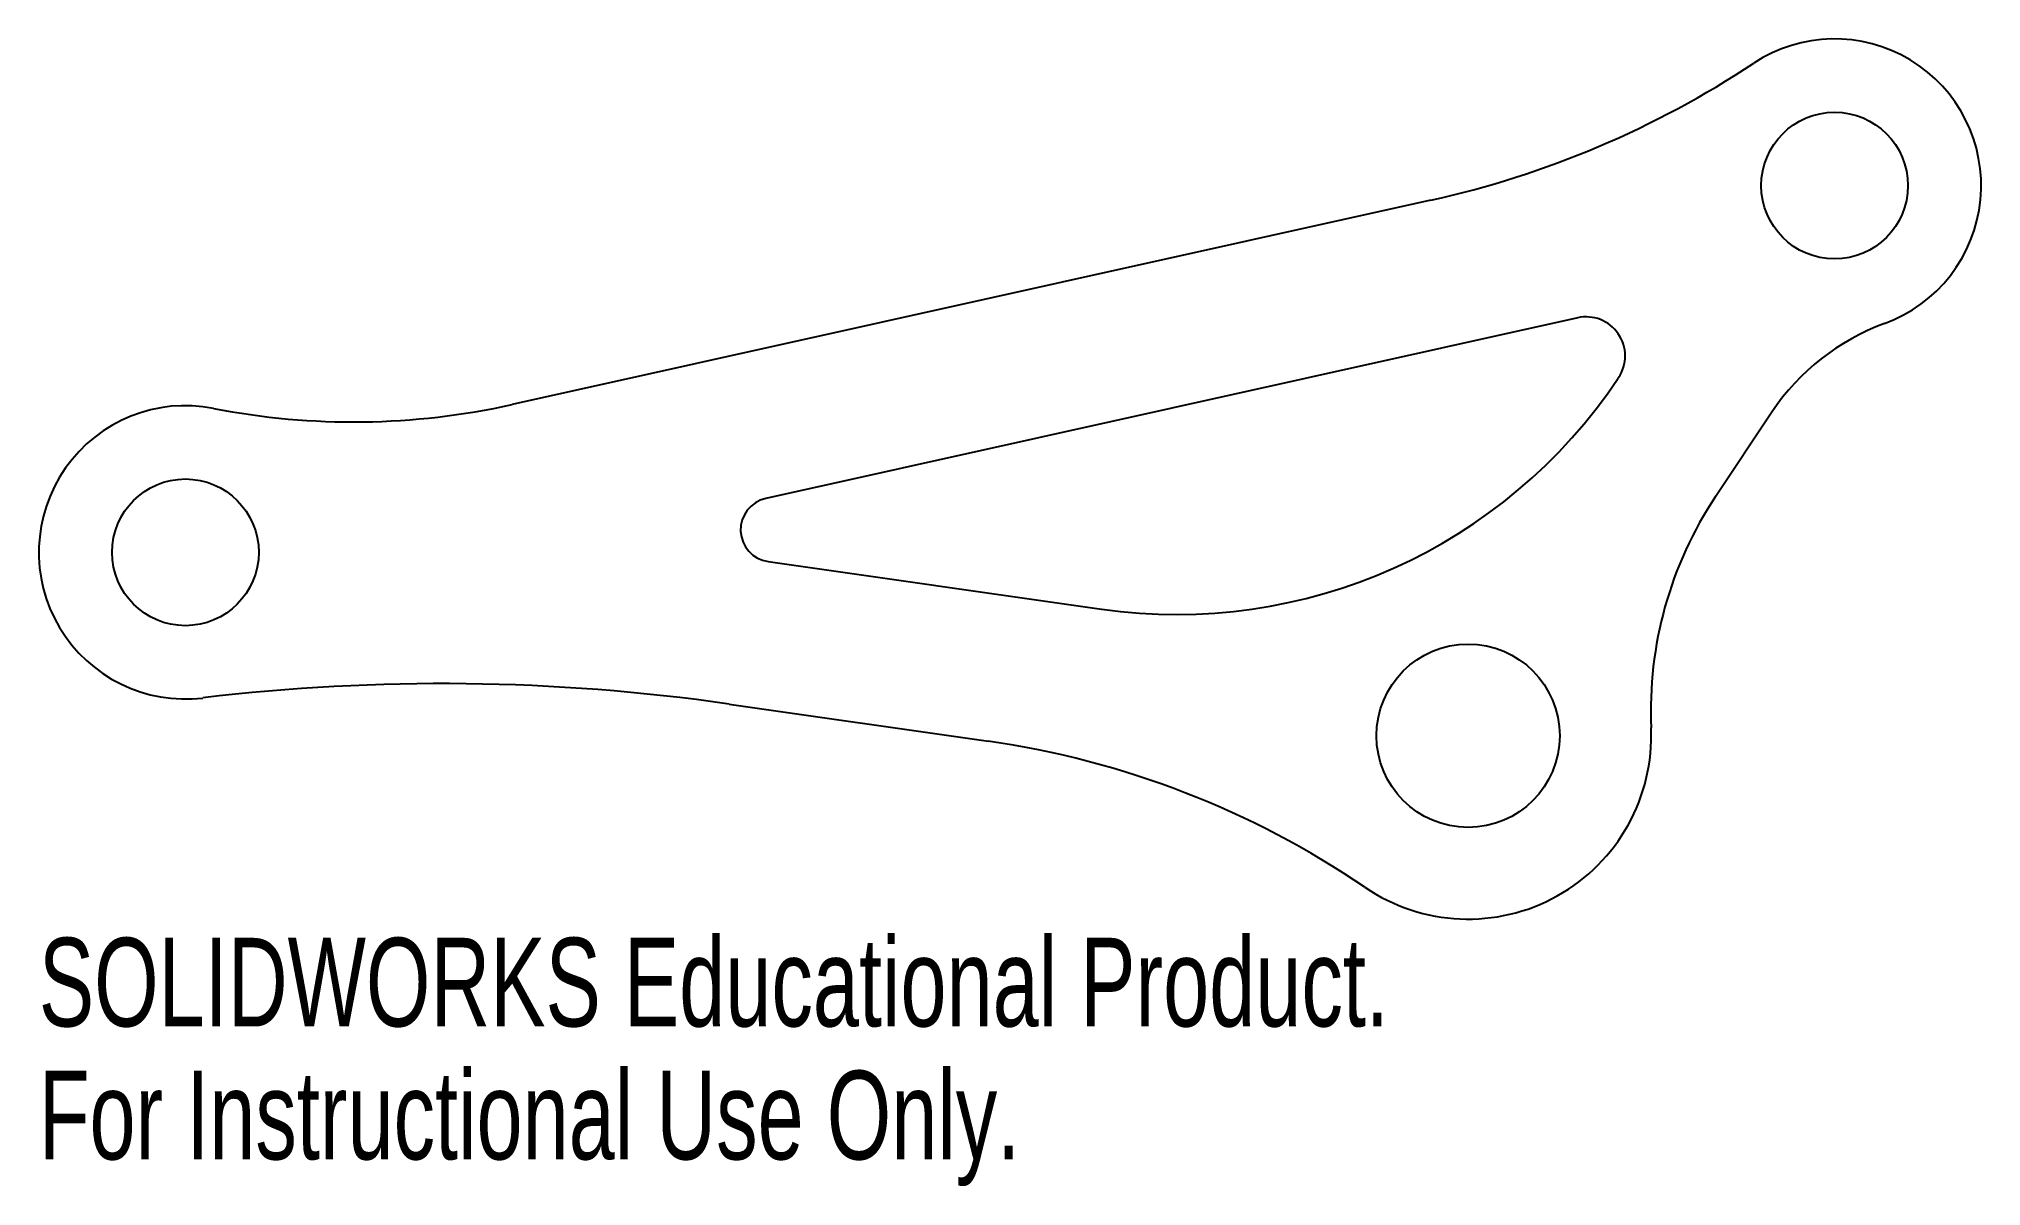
# Model space of a CAD drawing. Header units: millimetres. Extents: x -78 to 28, y -25 to 38.
import ezdxf

# ---------------------------------------------------------------- set-up
doc = ezdxf.new("R2010")
doc.units = ezdxf.units.MM
doc.styles.add('SLDTEXTSTYLE0', font='TXT', dxfattribs={"width": 0.7})

msp = doc.modelspace()

# ---------------------------------------------------------------- linework, layer by layer
at = {"color": 7, "linetype": 'Continuous', "lineweight": 25}
for p, q in [((-2.04, 29.2), (-52.16, 18.06)), ((5.98, 22.79), (-38.33, 12.94)), ((8.2, 19.5), (8.21, 19.53)), ((13.51, 13.05), (16.58, 17.66)), ((-38.2, 9.5), (-20, 6.9)), ((-40.33, 1.72), (-26.18, -0.3))]:
    msp.add_line(p, q, dxfattribs=at)
for centre, radius in [((20, 30), 4), ((-70, 10), 4), ((0, 0), 5)]:
    msp.add_circle(centre, radius, dxfattribs=at)
for centre, radius, start, end in [((20, 30), 8, 289.9213, 123.4251), ((-13.5, 80.76), 52.82, 282.5288, 303.4251), ((6.44, 20.71), 2.13, 326.3099, 102.5288), ((26.99, 10.71), 12.51, 109.9213, 146.3099), ((-15.9, 35.57), 28.96, 261.8699, 326.3099), ((-60.82, 57), 39.89, 258.9458, 282.5288), ((-70, 10), 8, 78.9458, 276.7942), ((-37.95, 11.23), 1.75, 102.5288, 261.8699), ((31.05, 1.36), 21.08, 146.3099, 182.5132), ((-55.97, -107.74), 110.58, 81.8699, 96.7942), ((0, 0), 10, 235.7631, 2.5132), ((-33.09, -48.62), 48.81, 55.7631, 81.8699)]:
    msp.add_arc(centre, radius, start, end, dxfattribs=at)

# ---------------------------------------------------------------- texts
at = {"color": 7, "linetype": 'Continuous', "char_height": 4.8336, "attachment_point": 1, "style": 'SLDTEXTSTYLE0'}
for s, insert in [('SOLIDWORKS Educational Product.', (-78, -11.02)), ('For Instructional Use Only.', (-78, -18.27))]:
    msp.add_mtext(s, dxfattribs=dict(at, insert=insert))

doc.saveas('drawing.dxf')
